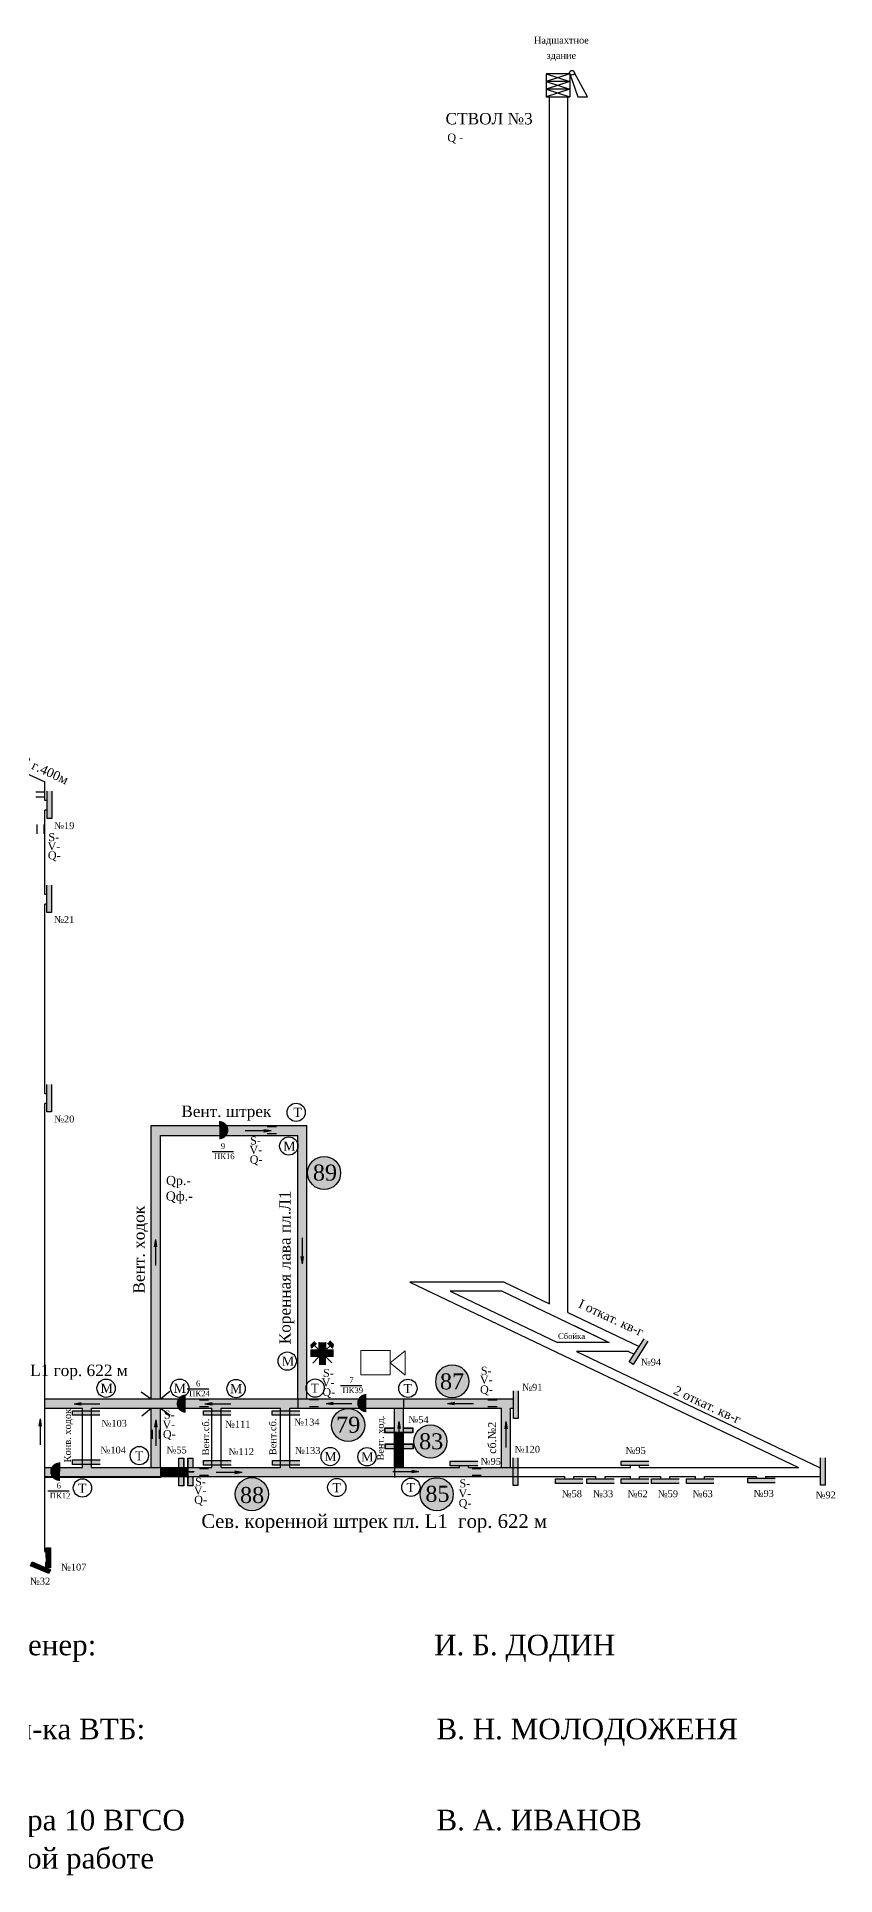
# Model space of a CAD drawing. Header units: millimetres. Extents: x -1382 to 289, y -482 to 459.
# Drawn here: x -60 to 289, y -482 to 322 of the extents above; entities that cross this region are included whole.
import ezdxf

# ---------------------------------------------------------------- set-up
doc = ezdxf.new("R2010")
doc.units = ezdxf.units.MM
for name, color, linetype in [('Датчики метана', 7, 'Continuous'), ('Двери', 7, 'Continuous'), ('Замерные станции', 7, 'Continuous'), ('Заслоны', 7, 'Continuous'), ('Номера перемычек', 7, 'Continuous'), ('Перемычки', 7, 'Continuous'), ('Пожарные арки', 7, 'Continuous'), ('Позиции', 7, 'Continuous'), ('Пункты ВГК', 7, 'Continuous'), ('Струя', 7, 'Continuous'), ('Телефоны', 7, 'Continuous')]:
    doc.layers.add(name, color=color, linetype=linetype)
doc.styles.get("Standard").update_dxf_attribs({"font": 'TIMES.TTF', "height": 10})

msp = doc.modelspace()

# ---------------------------------------------------------------- hatches: boundary and pattern name
h = msp.add_hatch(color=256)
h.paths.add_polyline_path([(-62.35, -344.96), (-63.1, -346.68), (-55.14, -350.12), (-54.4, -348.4)])
h.paths.add_polyline_path([(-62.29, -345.12), (-62.93, -346.61), (-55.21, -349.96), (-54.56, -348.47)], flags=16)
h = msp.add_hatch(color=256)
h.paths.add_polyline_path([(-54.35, -338.85), (-56.22, -338.86), (-56.19, -347.52), (-54.32, -347.52)])
h.paths.add_polyline_path([(-54.47, -338.97), (-56.1, -338.98), (-56.07, -347.4), (-54.44, -347.39)], flags=16)
at = {"layer": 'Двери'}
h = msp.add_hatch(color=256, dxfattribs=at)
h.paths.add_polyline_path([(96.12, -286.35), (92.02, -286.35), (92.02, -288.55), (96.12, -288.55), (96.12, -288.45), (92.12, -288.45), (92.12, -286.45), (96.12, -286.45)])
h.paths.add_polyline_path([(100.12, -288.45), (96.12, -288.45), (96.12, -288.55), (100.12, -288.55)])
h.paths.add_polyline_path([(104.22, -286.35), (100.12, -286.35), (100.12, -286.45), (104.12, -286.45), (104.12, -288.45), (100.12, -288.45), (100.12, -288.55), (104.22, -288.55)])
h = msp.add_hatch(color=3, dxfattribs=at)
h.paths.add_polyline_path([(92.12, -286.45), (92.12, -288.45), (96.12, -288.45), (96.12, -286.45)])
h.paths.add_polyline_path([(104.12, -288.45), (104.12, -286.45), (100.12, -286.45), (100.12, -288.45)])
h = msp.add_hatch(color=256, dxfattribs=at)
h.paths.add_polyline_path([(96.21, -293.37), (92.11, -293.37), (92.11, -295.57), (96.21, -295.57), (96.21, -295.47), (92.21, -295.47), (92.21, -293.47), (96.21, -293.47)])
h.paths.add_polyline_path([(100.21, -295.47), (96.21, -295.47), (96.21, -295.57), (100.21, -295.57)])
h.paths.add_polyline_path([(104.31, -293.37), (100.21, -293.37), (100.21, -293.47), (104.21, -293.47), (104.21, -295.47), (100.21, -295.47), (100.21, -295.57), (104.31, -295.57)])
h = msp.add_hatch(color=3, dxfattribs=at)
h.paths.add_polyline_path([(92.21, -293.47), (92.21, -295.47), (96.21, -295.47), (96.21, -293.47)])
h.paths.add_polyline_path([(104.21, -295.47), (104.21, -293.47), (100.21, -293.47), (100.21, -295.47)])
h = msp.add_hatch(color=256, dxfattribs=at)
h.paths.add_polyline_path([(3.95, -303.67), (3.95, -299.57), (1.75, -299.57), (1.75, -303.67), (1.85, -303.67), (1.85, -299.67), (3.85, -299.67), (3.85, -303.67)])
h.paths.add_polyline_path([(1.85, -307.67), (1.85, -303.67), (1.75, -303.67), (1.75, -307.67)])
h.paths.add_polyline_path([(3.95, -311.77), (3.95, -307.67), (3.85, -307.67), (3.85, -311.67), (1.85, -311.67), (1.85, -307.67), (1.75, -307.67), (1.75, -311.77)])
h = msp.add_hatch(color=3, dxfattribs=at)
h.paths.add_polyline_path([(3.85, -299.67), (1.85, -299.67), (1.85, -303.67), (3.85, -303.67)])
h.paths.add_polyline_path([(1.85, -311.67), (3.85, -311.67), (3.85, -307.67), (1.85, -307.67)])
h = msp.add_hatch(color=256, dxfattribs=at)
h.paths.add_polyline_path([(7.95, -303.67), (7.95, -299.57), (5.75, -299.57), (5.75, -303.67), (5.85, -303.67), (5.85, -299.67), (7.85, -299.67), (7.85, -303.67)])
h.paths.add_polyline_path([(5.85, -307.67), (5.85, -303.67), (5.75, -303.67), (5.75, -307.67)])
h.paths.add_polyline_path([(7.95, -311.77), (7.95, -307.67), (7.85, -307.67), (7.85, -311.67), (5.85, -311.67), (5.85, -307.67), (5.75, -307.67), (5.75, -311.77)])
h = msp.add_hatch(color=3, dxfattribs=at)
h.paths.add_polyline_path([(7.85, -299.67), (5.85, -299.67), (5.85, -303.67), (7.85, -303.67)])
h.paths.add_polyline_path([(5.85, -311.67), (7.85, -311.67), (7.85, -307.67), (5.85, -307.67)])
at = {"layer": 'Заслоны'}
h = msp.add_hatch(color=7, dxfattribs=at)
h.paths.add_polyline_path([(19.57, -160.14, 0.267949), (22.99, -158.06), (19.53, -158.14)])
h.paths.add_polyline_path([(19.53, -158.14), (22.99, -158.06, 0.267949), (22.9, -154.06), (19.43, -154.14)])
h.paths.add_polyline_path([(19.43, -154.14), (22.9, -154.06, 0.267949), (19.39, -152.14)])
h = msp.add_hatch(color=7, dxfattribs=at)
h.paths.add_polyline_path([(4.83, -271.75, 0.267949), (1.36, -273.74), (4.82, -273.75)])
h.paths.add_polyline_path([(4.82, -273.75), (1.36, -273.74, 0.267949), (1.34, -277.74), (4.81, -277.75)])
h.paths.add_polyline_path([(4.81, -277.75), (1.34, -277.74, 0.267949), (4.8, -279.75)])
h = msp.add_hatch(color=7, dxfattribs=at)
h.paths.add_polyline_path([(83.85, -271.52, 0.267949), (80.38, -273.51), (83.84, -273.52)])
h.paths.add_polyline_path([(83.84, -273.52), (80.38, -273.51, 0.267949), (80.37, -277.51), (83.83, -277.52)])
h.paths.add_polyline_path([(83.83, -277.52), (80.37, -277.51, 0.267949), (83.82, -279.52)])
h = msp.add_hatch(color=7, dxfattribs=at)
h.paths.add_polyline_path([(-50.51, -301.51, 0.267949), (-53.97, -303.5), (-50.51, -303.51)])
h.paths.add_polyline_path([(-50.51, -303.51), (-53.97, -303.5, 0.267949), (-53.99, -307.5), (-50.52, -307.51)])
h.paths.add_polyline_path([(-50.52, -307.51), (-53.99, -307.5, 0.267949), (-50.53, -309.51)])
at = {"layer": 'Перемычки'}
h = msp.add_hatch(color=256, dxfattribs=at)
h.paths.add_polyline_path([(-53.76, -19.98), (-53.76, -15.88), (-53.86, -15.88), (-53.86, -19.88), (-55.86, -19.88), (-55.86, -15.88), (-55.96, -15.88), (-55.96, -19.98)])
h.paths.add_polyline_path([(-53.86, -15.88), (-53.76, -15.88), (-53.76, -7.78), (-55.96, -7.78), (-55.96, -15.88), (-55.86, -15.88), (-55.86, -7.88), (-53.86, -7.88)])
h = msp.add_hatch(color=3, dxfattribs=at)
h.paths.add_polyline_path([(-55.86, -19.88), (-53.86, -19.88), (-53.86, -15.88), (-55.86, -15.88)])
h.paths.add_polyline_path([(-53.86, -11.88), (-55.86, -11.88), (-55.86, -15.88), (-53.86, -15.88)])
h.paths.add_polyline_path([(-53.86, -11.88), (-53.86, -7.88), (-55.86, -7.88), (-55.86, -11.88)])
h = msp.add_hatch(color=256, dxfattribs=at)
h.paths.add_polyline_path([(-53.85, -61.06), (-53.85, -56.96), (-53.95, -56.96), (-53.95, -60.96), (-55.95, -60.96), (-55.95, -56.96), (-56.05, -56.96), (-56.05, -61.06)])
h.paths.add_polyline_path([(-53.95, -56.96), (-53.85, -56.96), (-53.85, -48.86), (-56.05, -48.86), (-56.05, -56.96), (-55.95, -56.96), (-55.95, -48.96), (-53.95, -48.96)])
h = msp.add_hatch(color=3, dxfattribs=at)
h.paths.add_polyline_path([(-55.95, -60.96), (-53.95, -60.96), (-53.95, -56.96), (-55.95, -56.96)])
h.paths.add_polyline_path([(-53.95, -52.96), (-55.95, -52.96), (-55.95, -56.96), (-53.95, -56.96)])
h.paths.add_polyline_path([(-53.95, -52.96), (-53.95, -48.96), (-55.95, -48.96), (-55.95, -52.96)])
h = msp.add_hatch(color=256, dxfattribs=at)
h.paths.add_polyline_path([(-53.85, -148.28), (-53.85, -144.18), (-53.95, -144.18), (-53.95, -148.18), (-55.95, -148.18), (-55.95, -144.18), (-56.05, -144.18), (-56.05, -148.28)])
h.paths.add_polyline_path([(-53.95, -144.18), (-53.85, -144.18), (-53.85, -136.08), (-56.05, -136.08), (-56.05, -144.18), (-55.95, -144.18), (-55.95, -136.18), (-53.95, -136.18)])
h = msp.add_hatch(color=3, dxfattribs=at)
h.paths.add_polyline_path([(-55.95, -148.18), (-53.95, -148.18), (-53.95, -144.18), (-55.95, -144.18)])
h.paths.add_polyline_path([(-53.95, -140.18), (-55.95, -140.18), (-55.95, -144.18), (-53.95, -144.18)])
h.paths.add_polyline_path([(-53.95, -140.18), (-53.95, -136.18), (-55.95, -136.18), (-55.95, -140.18)])
h = msp.add_hatch(color=256, dxfattribs=at)
h.paths.add_polyline_path([(200.67, -258.74), (202.88, -255.29), (202.79, -255.23), (200.64, -258.6), (198.95, -257.52), (201.11, -254.15), (201.03, -254.1), (198.81, -257.55)])
h.paths.add_polyline_path([(202.79, -255.23), (202.88, -255.29), (207.25, -248.47), (205.39, -247.28), (201.03, -254.1), (201.11, -254.15), (205.42, -247.42), (207.11, -248.5)])
h = msp.add_hatch(color=3, dxfattribs=at)
h.paths.add_polyline_path([(198.95, -257.52), (200.64, -258.6), (202.79, -255.23), (201.11, -254.15)])
h.paths.add_polyline_path([(204.95, -251.86), (203.27, -250.79), (201.11, -254.15), (202.79, -255.23)])
h.paths.add_polyline_path([(204.95, -251.86), (207.11, -248.5), (205.42, -247.42), (203.27, -250.79)])
h = msp.add_hatch(color=256, dxfattribs=at)
h.paths.add_polyline_path([(150.4, -282.32), (150.4, -278.22), (150.3, -278.22), (150.3, -282.22), (148.3, -282.22), (148.3, -278.22), (148.2, -278.22), (148.2, -282.32)])
h.paths.add_polyline_path([(150.3, -278.22), (150.4, -278.22), (150.4, -270.12), (148.2, -270.12), (148.2, -278.22), (148.3, -278.22), (148.3, -270.22), (150.3, -270.22)])
h = msp.add_hatch(color=3, dxfattribs=at)
h.paths.add_polyline_path([(148.3, -282.22), (150.3, -282.22), (150.3, -278.22), (148.3, -278.22)])
h.paths.add_polyline_path([(150.3, -274.22), (148.3, -274.22), (148.3, -278.22), (150.3, -278.22)])
h.paths.add_polyline_path([(150.3, -274.22), (150.3, -270.22), (148.3, -270.22), (148.3, -274.22)])
h = msp.add_hatch(color=256, dxfattribs=at)
h.paths.add_polyline_path([(-44.84, -280.94), (-40.74, -280.94), (-40.74, -280.84), (-44.74, -280.84), (-44.74, -278.84), (-40.74, -278.84), (-40.74, -278.74), (-44.84, -278.74)])
h.paths.add_polyline_path([(-40.74, -280.84), (-40.74, -280.94), (-32.64, -280.94), (-32.64, -278.74), (-40.74, -278.74), (-40.74, -278.84), (-32.74, -278.84), (-32.74, -280.84)])
h = msp.add_hatch(color=3, dxfattribs=at)
h.paths.add_polyline_path([(-44.74, -278.84), (-44.74, -280.84), (-40.74, -280.84), (-40.74, -278.84)])
h.paths.add_polyline_path([(-36.74, -280.84), (-36.74, -278.84), (-40.74, -278.84), (-40.74, -280.84)])
h.paths.add_polyline_path([(-36.74, -280.84), (-32.74, -280.84), (-32.74, -278.84), (-36.74, -278.84)])
h = msp.add_hatch(color=256, dxfattribs=at)
h.paths.add_polyline_path([(12.5, -280.94), (16.6, -280.94), (16.6, -280.84), (12.6, -280.84), (12.6, -278.84), (16.6, -278.84), (16.6, -278.74), (12.5, -278.74)])
h.paths.add_polyline_path([(16.6, -280.84), (16.6, -280.94), (24.7, -280.94), (24.7, -278.74), (16.6, -278.74), (16.6, -278.84), (24.6, -278.84), (24.6, -280.84)])
h = msp.add_hatch(color=3, dxfattribs=at)
h.paths.add_polyline_path([(12.6, -278.84), (12.6, -280.84), (16.6, -280.84), (16.6, -278.84)])
h.paths.add_polyline_path([(20.6, -280.84), (20.6, -278.84), (16.6, -278.84), (16.6, -280.84)])
h.paths.add_polyline_path([(20.6, -280.84), (24.6, -280.84), (24.6, -278.84), (20.6, -278.84)])
h = msp.add_hatch(color=256, dxfattribs=at)
h.paths.add_polyline_path([(42.6, -280.94), (46.7, -280.94), (46.7, -280.84), (42.7, -280.84), (42.7, -278.84), (46.7, -278.84), (46.7, -278.74), (42.6, -278.74)])
h.paths.add_polyline_path([(46.7, -280.84), (46.7, -280.94), (54.8, -280.94), (54.8, -278.74), (46.7, -278.74), (46.7, -278.84), (54.7, -278.84), (54.7, -280.84)])
h = msp.add_hatch(color=3, dxfattribs=at)
h.paths.add_polyline_path([(42.7, -278.84), (42.7, -280.84), (46.7, -280.84), (46.7, -278.84)])
h.paths.add_polyline_path([(50.7, -280.84), (50.7, -278.84), (46.7, -278.84), (46.7, -280.84)])
h.paths.add_polyline_path([(50.7, -280.84), (54.7, -280.84), (54.7, -278.84), (50.7, -278.84)])
h = msp.add_hatch(color=256, dxfattribs=at)
h.paths.add_polyline_path([(-44.81, -302.51), (-40.71, -302.51), (-40.71, -302.41), (-44.71, -302.41), (-44.71, -300.41), (-40.71, -300.41), (-40.71, -300.31), (-44.81, -300.31)])
h.paths.add_polyline_path([(-40.71, -302.41), (-40.71, -302.51), (-32.61, -302.51), (-32.61, -300.31), (-40.71, -300.31), (-40.71, -300.41), (-32.71, -300.41), (-32.71, -302.41)])
h = msp.add_hatch(color=3, dxfattribs=at)
h.paths.add_polyline_path([(-44.71, -300.41), (-44.71, -302.41), (-40.71, -302.41), (-40.71, -300.41)])
h.paths.add_polyline_path([(-36.71, -302.41), (-36.71, -300.41), (-40.71, -300.41), (-40.71, -302.41)])
h.paths.add_polyline_path([(-36.71, -302.41), (-32.71, -302.41), (-32.71, -300.41), (-36.71, -300.41)])
h = msp.add_hatch(color=256, dxfattribs=at)
h.paths.add_polyline_path([(12.53, -302.79), (16.63, -302.79), (16.63, -302.69), (12.63, -302.69), (12.63, -300.69), (16.63, -300.69), (16.63, -300.59), (12.53, -300.59)])
h.paths.add_polyline_path([(16.63, -302.69), (16.63, -302.79), (24.73, -302.79), (24.73, -300.59), (16.63, -300.59), (16.63, -300.69), (24.63, -300.69), (24.63, -302.69)])
h = msp.add_hatch(color=3, dxfattribs=at)
h.paths.add_polyline_path([(12.63, -300.69), (12.63, -302.69), (16.63, -302.69), (16.63, -300.69)])
h.paths.add_polyline_path([(20.63, -302.69), (20.63, -300.69), (16.63, -300.69), (16.63, -302.69)])
h.paths.add_polyline_path([(20.63, -302.69), (24.63, -302.69), (24.63, -300.69), (20.63, -300.69)])
h = msp.add_hatch(color=256, dxfattribs=at)
h.paths.add_polyline_path([(42.64, -302.79), (46.74, -302.79), (46.74, -302.69), (42.74, -302.69), (42.74, -300.69), (46.74, -300.69), (46.74, -300.59), (42.64, -300.59)])
h.paths.add_polyline_path([(46.74, -302.69), (46.74, -302.79), (54.84, -302.79), (54.84, -300.59), (46.74, -300.59), (46.74, -300.69), (54.74, -300.69), (54.74, -302.69)])
h = msp.add_hatch(color=3, dxfattribs=at)
h.paths.add_polyline_path([(42.74, -300.69), (42.74, -302.69), (46.74, -302.69), (46.74, -300.69)])
h.paths.add_polyline_path([(50.74, -302.69), (50.74, -300.69), (46.74, -300.69), (46.74, -302.69)])
h.paths.add_polyline_path([(50.74, -302.69), (54.74, -302.69), (54.74, -300.69), (50.74, -300.69)])
h = msp.add_hatch(color=256, dxfattribs=at)
h.paths.add_polyline_path([(120.5, -303.07), (124.6, -303.07), (124.6, -302.97), (120.6, -302.97), (120.6, -300.97), (124.6, -300.97), (124.6, -300.87), (120.5, -300.87)])
h.paths.add_polyline_path([(124.6, -302.97), (124.6, -303.07), (132.7, -303.07), (132.7, -300.87), (124.6, -300.87), (124.6, -300.97), (132.6, -300.97), (132.6, -302.97)])
h = msp.add_hatch(color=3, dxfattribs=at)
h.paths.add_polyline_path([(120.6, -300.97), (120.6, -302.97), (124.6, -302.97), (124.6, -300.97)])
h.paths.add_polyline_path([(128.6, -302.97), (128.6, -300.97), (124.6, -300.97), (124.6, -302.97)])
h.paths.add_polyline_path([(128.6, -302.97), (132.6, -302.97), (132.6, -300.97), (128.6, -300.97)])
h = msp.add_hatch(color=256, dxfattribs=at)
h.paths.add_polyline_path([(150.22, -311.62), (150.22, -307.52), (150.12, -307.52), (150.12, -311.52), (148.12, -311.52), (148.12, -307.52), (148.02, -307.52), (148.02, -311.62)])
h.paths.add_polyline_path([(150.12, -307.52), (150.22, -307.52), (150.22, -299.42), (148.02, -299.42), (148.02, -307.52), (148.12, -307.52), (148.12, -299.52), (150.12, -299.52)])
h = msp.add_hatch(color=3, dxfattribs=at)
h.paths.add_polyline_path([(148.12, -311.52), (150.12, -311.52), (150.12, -307.52), (148.12, -307.52)])
h.paths.add_polyline_path([(150.12, -303.52), (148.12, -303.52), (148.12, -307.52), (150.12, -307.52)])
h.paths.add_polyline_path([(150.12, -303.52), (150.12, -299.52), (148.12, -299.52), (148.12, -303.52)])
h = msp.add_hatch(color=256, dxfattribs=at)
h.paths.add_polyline_path([(195.36, -302.98), (199.46, -302.98), (199.46, -302.88), (195.46, -302.88), (195.46, -300.88), (199.46, -300.88), (199.46, -300.78), (195.36, -300.78)])
h.paths.add_polyline_path([(199.46, -302.88), (199.46, -302.98), (207.56, -302.98), (207.56, -300.78), (199.46, -300.78), (199.46, -300.88), (207.46, -300.88), (207.46, -302.88)])
h = msp.add_hatch(color=3, dxfattribs=at)
h.paths.add_polyline_path([(195.46, -300.88), (195.46, -302.88), (199.46, -302.88), (199.46, -300.88)])
h.paths.add_polyline_path([(203.46, -302.88), (203.46, -300.88), (199.46, -300.88), (199.46, -302.88)])
h.paths.add_polyline_path([(203.46, -302.88), (207.46, -302.88), (207.46, -300.88), (203.46, -300.88)])
h = msp.add_hatch(color=256, dxfattribs=at)
h.paths.add_polyline_path([(284.74, -311.56), (284.74, -307.46), (284.64, -307.46), (284.64, -311.46), (282.64, -311.46), (282.64, -307.46), (282.54, -307.46), (282.54, -311.56)])
h.paths.add_polyline_path([(284.64, -307.46), (284.74, -307.46), (284.74, -299.36), (282.54, -299.36), (282.54, -307.46), (282.64, -307.46), (282.64, -299.46), (284.64, -299.46)])
h = msp.add_hatch(color=3, dxfattribs=at)
h.paths.add_polyline_path([(282.64, -311.46), (284.64, -311.46), (284.64, -307.46), (282.64, -307.46)])
h.paths.add_polyline_path([(284.64, -303.46), (282.64, -303.46), (282.64, -307.46), (284.64, -307.46)])
h.paths.add_polyline_path([(284.64, -303.46), (284.64, -299.46), (282.64, -299.46), (282.64, -303.46)])
h = msp.add_hatch(color=256, dxfattribs=at)
h.paths.add_polyline_path([(166.57, -310.78), (170.67, -310.78), (170.67, -310.68), (166.67, -310.68), (166.67, -308.68), (170.67, -308.68), (170.67, -308.58), (166.57, -308.58)])
h.paths.add_polyline_path([(170.67, -310.68), (170.67, -310.78), (178.77, -310.78), (178.77, -308.58), (170.67, -308.58), (170.67, -308.68), (178.67, -308.68), (178.67, -310.68)])
h = msp.add_hatch(color=3, dxfattribs=at)
h.paths.add_polyline_path([(166.67, -308.68), (166.67, -310.68), (170.67, -310.68), (170.67, -308.68)])
h.paths.add_polyline_path([(174.67, -310.68), (174.67, -308.68), (170.67, -308.68), (170.67, -310.68)])
h.paths.add_polyline_path([(174.67, -310.68), (178.67, -310.68), (178.67, -308.68), (174.67, -308.68)])
h = msp.add_hatch(color=256, dxfattribs=at)
h.paths.add_polyline_path([(180.26, -310.78), (184.36, -310.78), (184.36, -310.68), (180.36, -310.68), (180.36, -308.68), (184.36, -308.68), (184.36, -308.58), (180.26, -308.58)])
h.paths.add_polyline_path([(184.36, -310.68), (184.36, -310.78), (192.46, -310.78), (192.46, -308.58), (184.36, -308.58), (184.36, -308.68), (192.36, -308.68), (192.36, -310.68)])
h = msp.add_hatch(color=3, dxfattribs=at)
h.paths.add_polyline_path([(180.36, -308.68), (180.36, -310.68), (184.36, -310.68), (184.36, -308.68)])
h.paths.add_polyline_path([(188.36, -310.68), (188.36, -308.68), (184.36, -308.68), (184.36, -310.68)])
h.paths.add_polyline_path([(188.36, -310.68), (192.36, -310.68), (192.36, -308.68), (188.36, -308.68)])
h = msp.add_hatch(color=256, dxfattribs=at)
h.paths.add_polyline_path([(195.36, -310.78), (199.46, -310.78), (199.46, -310.68), (195.46, -310.68), (195.46, -308.68), (199.46, -308.68), (199.46, -308.58), (195.36, -308.58)])
h.paths.add_polyline_path([(199.46, -310.68), (199.46, -310.78), (207.56, -310.78), (207.56, -308.58), (199.46, -308.58), (199.46, -308.68), (207.46, -308.68), (207.46, -310.68)])
h = msp.add_hatch(color=3, dxfattribs=at)
h.paths.add_polyline_path([(195.46, -308.68), (195.46, -310.68), (199.46, -310.68), (199.46, -308.68)])
h.paths.add_polyline_path([(203.46, -310.68), (203.46, -308.68), (199.46, -308.68), (199.46, -310.68)])
h.paths.add_polyline_path([(203.46, -310.68), (207.46, -310.68), (207.46, -308.68), (203.46, -308.68)])
h = msp.add_hatch(color=256, dxfattribs=at)
h.paths.add_polyline_path([(208.63, -310.78), (212.73, -310.78), (212.73, -310.68), (208.73, -310.68), (208.73, -308.68), (212.73, -308.68), (212.73, -308.58), (208.63, -308.58)])
h.paths.add_polyline_path([(212.73, -310.68), (212.73, -310.78), (220.83, -310.78), (220.83, -308.58), (212.73, -308.58), (212.73, -308.68), (220.73, -308.68), (220.73, -310.68)])
h = msp.add_hatch(color=3, dxfattribs=at)
h.paths.add_polyline_path([(208.73, -308.68), (208.73, -310.68), (212.73, -310.68), (212.73, -308.68)])
h.paths.add_polyline_path([(216.73, -310.68), (216.73, -308.68), (212.73, -308.68), (212.73, -310.68)])
h.paths.add_polyline_path([(216.73, -310.68), (220.73, -310.68), (220.73, -308.68), (216.73, -308.68)])
h = msp.add_hatch(color=256, dxfattribs=at)
h.paths.add_polyline_path([(223.85, -310.78), (227.95, -310.78), (227.95, -310.68), (223.95, -310.68), (223.95, -308.68), (227.95, -308.68), (227.95, -308.58), (223.85, -308.58)])
h.paths.add_polyline_path([(227.95, -310.68), (227.95, -310.78), (236.05, -310.78), (236.05, -308.58), (227.95, -308.58), (227.95, -308.68), (235.95, -308.68), (235.95, -310.68)])
h = msp.add_hatch(color=3, dxfattribs=at)
h.paths.add_polyline_path([(223.95, -308.68), (223.95, -310.68), (227.95, -310.68), (227.95, -308.68)])
h.paths.add_polyline_path([(231.95, -310.68), (231.95, -308.68), (227.95, -308.68), (227.95, -310.68)])
h.paths.add_polyline_path([(231.95, -310.68), (235.95, -310.68), (235.95, -308.68), (231.95, -308.68)])
h = msp.add_hatch(color=256, dxfattribs=at)
h.paths.add_polyline_path([(250.67, -310.51), (254.77, -310.51), (254.77, -310.41), (250.77, -310.41), (250.77, -308.41), (254.77, -308.41), (254.77, -308.31), (250.67, -308.31)])
h.paths.add_polyline_path([(254.77, -310.41), (254.77, -310.51), (262.87, -310.51), (262.87, -308.31), (254.77, -308.31), (254.77, -308.41), (262.77, -308.41), (262.77, -310.41)])
h = msp.add_hatch(color=3, dxfattribs=at)
h.paths.add_polyline_path([(250.77, -308.41), (250.77, -310.41), (254.77, -310.41), (254.77, -308.41)])
h.paths.add_polyline_path([(258.77, -310.41), (258.77, -308.41), (254.77, -308.41), (254.77, -310.41)])
h.paths.add_polyline_path([(258.77, -310.41), (262.77, -310.41), (262.77, -308.41), (258.77, -308.41)])
for points in [[(-55.21, -349.96), (-54.56, -348.47), (-62.29, -345.12), (-62.93, -346.61)], [(-56.07, -347.4), (-54.44, -347.39), (-54.47, -338.97), (-56.1, -338.98)]]:
    msp.add_hatch(color=3, dxfattribs=at).paths.add_polyline_path(points)
at = {"layer": 'Позиции'}
for color, points in [(2, [(-6.26, -158.42), (53.82, -158.42), (53.82, -273.69), (57.82, -273.69), (57.82, -154.11), (-10.26, -154.11), (-10.26, -273.69), (-6.26, -273.69)]), (2, [(72.62, -174.86, 1), (58.14, -174.86, 1)]), (2, [(-6.26, -277.69), (-10.26, -277.69), (-10.26, -303.69), (-6.26, -303.69)]), (132, [(100.13, -277.69), (96.13, -277.69), (96.13, -288.45), (100.13, -288.45)]), (132, [(100.13, -288.55), (96.13, -288.55), (96.13, -295.47), (100.13, -295.47)]), (133, [(104.67, -292.3, 1), (119.16, -292.3, 1)]), (132, [(100.13, -295.57), (96.13, -295.57), (96.13, -303.69), (100.13, -303.69)]), (131, [(100.13, -303.69), (96.13, -303.69), (96.13, -307.69), (148.12, -307.69), (148.12, -303.69), (146.96, -303.69), (142.96, -303.69), (128.6, -303.69), (128.6, -302.97), (124.6, -302.97), (124.6, -303.69)]), (131, [(121.92, -315.38, 1), (107.44, -315.38, 1)])]:
    msp.add_hatch(color=color, dxfattribs=at).paths.add_polyline_path(points)
at = {"layer": 'Позиции', "true_color": 0xbfffbb}
for points in [[(128.69, -266.02, 1), (114.21, -266.02, 1)], [(148.3, -273.69), (100.16, -273.69), (100.16, -277.69), (142.96, -277.69), (142.96, -303.69), (146.96, -303.69), (146.96, -277.68), (148.3, -277.68)]]:
    msp.add_hatch(color=254, dxfattribs=at).paths.add_polyline_path(points)
at = {"layer": 'Позиции', "true_color": 0x00bdff}
msp.add_hatch(color=140, dxfattribs=at).paths.add_polyline_path([(53.82, -273.69), (36.93, -273.69), (-6.26, -273.69), (-56.81, -273.69), (-56.81, -277.69), (-40.41, -277.69), (-40.41, -278.84), (-36.41, -278.84), (-36.41, -277.69), (-6.26, -277.69), (14.58, -277.69), (16.27, -277.69), (16.27, -278.84), (20.27, -278.84), (20.27, -277.69), (41.15, -277.69), (46.35, -277.69), (46.35, -278.84), (50.35, -278.84), (50.35, -277.69), (52.01, -277.69), (53.82, -277.69)])
at = {"layer": 'Позиции', "true_color": 0xffc27f}
for points in [[(100.16, -273.69), (57.82, -273.69), (53.82, -273.69), (53.82, -277.69), (96.13, -277.69), (100.16, -277.69)], [(68.66, -285.11, 1), (83.14, -285.11, 1)]]:
    msp.add_hatch(color=31, dxfattribs=at).paths.add_polyline_path(points)
at = {"layer": 'Позиции', "true_color": 0xff7ffe}
msp.add_hatch(color=211, dxfattribs=at).paths.add_polyline_path([(-6.26, -303.69), (-10.26, -303.69), (-21.26, -303.69), (-36.42, -303.69), (-36.42, -302.41), (-40.42, -302.41), (-40.42, -303.69), (-56.81, -303.69), (-56.81, -307.69), (-6.26, -307.69)])
at = {"layer": 'Позиции', "true_color": 0xa5d152}
for points in [[(1.75, -303.69), (-6.26, -303.69), (-6.26, -307.69), (1.75, -307.69), (1.75, -305.6), (0.42, -305.6), (0.42, -305.46), (1.75, -305.46)], [(5.75, -305.6), (4.69, -305.6), (4.69, -305.46), (5.75, -305.46), (5.75, -303.69), (1.85, -303.69), (1.85, -305.46), (4.08, -305.46), (4.08, -305.6), (1.85, -305.6), (1.85, -307.69), (5.75, -307.69)], [(96.13, -303.69), (93.45, -303.69), (83.67, -303.69), (51.37, -303.69), (50.35, -303.69), (50.35, -302.69), (46.35, -302.69), (46.35, -303.69), (20.27, -303.69), (20.27, -302.69), (16.27, -302.69), (16.27, -303.69), (14.58, -303.69), (5.85, -303.69), (5.85, -305.46), (8.35, -305.46), (8.35, -305.6), (5.85, -305.6), (5.85, -307.69), (14.58, -307.69), (41.15, -307.69), (96.13, -307.69)], [(26.51, -315.36, 1), (41, -315.36, 1)]]:
    msp.add_hatch(color=73, dxfattribs=at).paths.add_polyline_path(points)
at = {"layer": 'Пункты ВГК'}
msp.add_hatch(color=1, dxfattribs=at).paths.add_polyline_path([(66.15, -252.28), (66.15, -248.89), (63.09, -248.89), (63.09, -252.28), (59.5, -252.28), (59.5, -255.34), (63.09, -255.34), (63.09, -258.89), (66.15, -258.89), (66.15, -255.34), (69.5, -255.34), (69.5, -252.28)])
h = msp.add_hatch(color=256, dxfattribs=at)
h.paths.add_polyline_path([(67.9, -248.34), (66.92, -249.32), (69.08, -251.49), (69.45, -249.88)])
h.paths.add_polyline_path([(62.01, -249.39), (61.16, -248.53), (59.64, -249.99), (59.92, -251.49)])

# ---------------------------------------------------------------- linework, layer by layer
for p, q in [((172.87, 305.82), (162.61, 302.49)), ((162.61, 305.82), (172.87, 302.49)), ((172.87, 305.82), (162.61, 305.82)), ((162.61, 305.82), (162.61, 295.82)), ((172.87, 305.82), (176.42, 295.81)), ((172.87, 305.82), (172.87, 295.82)), ((180.6, 295.81), (174.91, 306.31)), ((162.61, 302.49), (172.87, 299.15)), ((172.87, 302.49), (162.61, 299.15)), ((172.87, 302.49), (162.61, 302.49)), ((172.87, 299.15), (162.61, 295.82)), ((162.61, 299.15), (172.87, 295.82)), ((172.87, 299.15), (162.61, 299.15)), ((162.61, 295.82), (172.87, 295.82)), ((162.61, 295.82), (162.61, 295.82)), ((164.04, -89.11), (164.04, 295.82)), ((172.04, -89.11), (172.04, 295.82)), ((176.42, 295.81), (180.6, 295.81)), ((-102.13, 16.89), (-56.81, -3.79)), ((-56.81, -11.94), (-56.81, -3.79)), ((-55.86, -11.94), (-56.81, -11.94)), ((-55.86, -16.21), (-56.81, -16.21)), ((-56.81, -53.02), (-56.81, -16.21)), ((-55.95, -53.02), (-56.81, -53.02)), ((-56.81, -71.98), (-56.81, -57.29)), ((-55.95, -57.29), (-56.81, -57.29)), ((-56.81, -140.24), (-56.81, -71.98)), ((164.04, -232.06), (164.04, -89.11)), ((172.04, -235.88), (172.04, -89.11)), ((-55.95, -140.24), (-56.81, -140.24)), ((-56.81, -340.5), (-56.81, -144.51)), ((-55.95, -144.51), (-56.81, -144.51)), ((-10.26, -273.69), (-10.26, -154.11)), ((-10.26, -154.11), (57.82, -154.11)), ((-6.26, -273.69), (-6.26, -158.42)), ((-6.26, -158.42), (53.82, -158.42)), ((53.82, -273.69), (53.82, -158.42)), ((57.82, -273.69), (57.82, -154.11)), ((102.91, -222.59), (218.42, -277.69)), ((144.19, -222.59), (102.91, -222.59)), ((144.19, -222.59), (164.04, -232.06)), ((120.58, -226.59), (167.47, -248.96)), ((143.29, -226.59), (120.58, -226.59)), ((143.29, -226.59), (190.18, -248.96)), ((172.04, -235.88), (203.27, -250.77)), ((190.18, -248.96), (167.47, -248.96)), ((175.08, -241.76), (190.18, -248.96)), ((198.56, -252.96), (175.86, -252.96)), ((175.86, -252.96), (227.72, -277.69)), ((198.56, -252.96), (201.1, -254.17)), ((-14.64, -270.58), (-10.31, -273.66)), ((-6.26, -273.69), (-2.19, -270.28)), ((-56.81, -273.69), (-6.26, -273.69)), ((-56.81, -277.69), (-40.41, -277.69)), ((-40.42, -303.69), (-40.41, -277.69)), ((-36.42, -303.69), (-36.41, -277.69)), ((-36.41, -277.69), (-6.26, -277.69)), ((-14.38, -281.14), (-10.31, -277.72)), ((-10.26, -303.69), (-10.26, -277.69)), ((-6.28, -277.67), (-1.95, -280.75)), ((-6.26, -273.69), (37.15, -273.69)), ((-6.26, -273.69), (-6.13, -273.69)), ((-6.26, -277.69), (-1.18, -277.69)), ((-6.26, -277.69), (14.58, -277.69)), ((-6.26, -303.69), (-6.26, -277.69)), ((-1.18, -277.69), (10.58, -277.69)), ((14.58, -277.69), (16.27, -277.69)), ((16.27, -303.69), (16.27, -277.69)), ((20.27, -303.69), (20.27, -277.69)), ((20.27, -277.69), (41.15, -277.69)), ((36.93, -273.69), (53.82, -273.69)), ((41.15, -277.69), (46.35, -277.69)), ((46.35, -303.69), (46.35, -277.69)), ((50.35, -303.69), (50.35, -277.69)), ((50.35, -277.69), (52.01, -277.69)), ((51.73, -277.69), (96.13, -277.69)), ((57.82, -273.69), (148.3, -273.69)), ((96.13, -303.69), (96.13, -277.69)), ((100.13, -303.69), (100.13, -277.69)), ((100.13, -277.69), (142.96, -277.69)), ((142.96, -303.69), (142.96, -277.69)), ((146.96, -303.69), (146.96, -277.68)), ((146.96, -277.68), (148.27, -277.68)), ((218.42, -277.69), (250.61, -293.04)), ((227.72, -277.69), (250.61, -288.61)), ((250.61, -288.61), (282.23, -303.69)), ((250.61, -293.04), (272.94, -303.69)), ((-56.81, -303.69), (-40.42, -303.69)), ((-36.42, -303.69), (-19.73, -303.69)), ((-21.26, -303.69), (-10.26, -303.69)), ((-6.26, -303.69), (10.58, -303.69)), ((-6.26, -303.69), (14.58, -303.69)), ((14.58, -303.69), (16.27, -303.69)), ((20.27, -303.69), (46.35, -303.69)), ((50.35, -303.69), (52.01, -303.69)), ((51.37, -303.69), (84.03, -303.69)), ((83.67, -303.69), (94.27, -303.69)), ((93.41, -303.69), (93.45, -303.69)), ((93.45, -303.69), (96.13, -303.69)), ((100.13, -303.69), (124.6, -303.69)), ((124.6, -303.69), (124.6, -302.97)), ((128.6, -303.69), (128.6, -302.97)), ((128.6, -303.69), (142.96, -303.69)), ((146.96, -303.69), (199.46, -303.69)), ((199.46, -303.69), (199.46, -302.88)), ((203.46, -303.69), (203.46, -302.88)), ((203.46, -303.69), (239.03, -303.69)), ((239.03, -303.69), (250.61, -303.69)), ((250.61, -303.69), (272.94, -303.69)), ((271.88, -303.69), (272.94, -303.69)), ((282.23, -303.69), (282.64, -303.69)), ((-56.81, -307.69), (14.58, -307.69)), ((14.58, -307.69), (41.15, -307.69)), ((41.15, -307.69), (163.04, -307.69)), ((163.04, -307.69), (170.67, -307.69)), ((170.67, -308.68), (170.67, -307.69)), ((174.67, -308.68), (174.67, -307.69)), ((174.67, -307.69), (184.36, -307.69)), ((184.36, -308.68), (184.36, -307.69)), ((188.36, -308.68), (188.36, -307.69)), ((188.36, -307.69), (199.46, -307.69)), ((199.46, -308.68), (199.46, -307.69)), ((203.46, -308.68), (203.46, -307.69)), ((203.46, -307.69), (212.73, -307.69)), ((212.73, -308.68), (212.73, -307.69)), ((216.73, -308.68), (216.73, -307.69)), ((216.73, -307.69), (227.93, -307.69)), ((227.93, -308.68), (227.93, -307.69)), ((231.93, -308.68), (231.93, -307.69)), ((231.93, -307.69), (238.64, -307.69)), ((235.75, -307.69), (250.61, -307.69)), ((250.61, -307.69), (252.61, -307.69)), ((252.61, -307.69), (254.42, -307.69)), ((254.42, -307.69), (254.56, -308.41)), ((258.5, -307.69), (258.64, -308.41)), ((258.5, -307.69), (266.49, -307.69)), ((266.49, -307.69), (282.64, -307.69)), ((-56.81, -340.5), (-56.09, -340.84)), ((-56.49, -347.63), (-56.49, -345.08)), ((-56.49, -345.08), (-56.2, -345.22))]:
    msp.add_line(p, q)
for points in [[(-62.35, -344.96), (-54.4, -348.4), (-55.14, -350.12), (-63.1, -346.68)], [(-62.29, -345.12), (-54.56, -348.47), (-55.21, -349.96), (-62.93, -346.61)], [(-54.35, -338.85), (-54.32, -347.52), (-56.19, -347.52), (-56.22, -338.86)], [(-54.47, -338.97), (-54.44, -347.39), (-56.07, -347.4), (-56.1, -338.98)]]:
    msp.add_lwpolyline(points, close=True)
msp.add_circle((173.87, 306.34), 1.04)
at = {"layer": 'Датчики метана', "color": 7}
for centre in [(53.14, -148.33), (49.92, -163.08), (49.23, -257.15), (-30.03, -269.02), (2.2, -269.02), (26.85, -269.17), (61.45, -268.96), (102.04, -269.07), (-15.48, -298.48), (68.04, -298.89), (84.13, -298.99), (-40.39, -312.63), (70.93, -312.43), (103.36, -312.34)]:
    msp.add_circle(centre, 4, dxfattribs=at)
at = {"layer": 'Двери'}
for p, q in [((0.42, -305.46), (4.08, -305.46)), ((0.42, -305.46), (4.08, -305.46)), ((0.42, -305.46), (4.08, -305.46)), ((0.42, -305.46), (4.08, -305.46)), ((0.42, -305.46), (0.42, -305.6)), ((0.42, -305.47), (4.08, -305.47)), ((0.42, -305.48), (4.08, -305.48)), ((0.42, -305.49), (4.08, -305.49)), ((0.42, -305.5), (4.08, -305.5)), ((0.42, -305.51), (4.08, -305.51)), ((0.42, -305.52), (4.08, -305.52)), ((0.42, -305.53), (4.08, -305.53)), ((0.42, -305.54), (4.08, -305.54)), ((0.42, -305.55), (4.08, -305.55)), ((0.42, -305.56), (4.08, -305.56)), ((4.08, -305.46), (4.08, -305.6)), ((4.69, -305.46), (8.35, -305.46)), ((4.69, -305.46), (4.69, -305.6)), ((4.69, -305.46), (8.35, -305.46)), ((4.69, -305.46), (8.35, -305.46)), ((4.69, -305.46), (8.35, -305.46)), ((4.69, -305.47), (8.35, -305.47)), ((4.69, -305.48), (8.35, -305.48)), ((4.69, -305.49), (8.35, -305.49)), ((4.69, -305.5), (8.35, -305.5)), ((4.69, -305.51), (8.35, -305.51)), ((4.69, -305.52), (8.35, -305.52)), ((4.69, -305.53), (8.35, -305.53)), ((4.69, -305.54), (8.35, -305.54)), ((4.69, -305.55), (8.35, -305.55)), ((4.69, -305.56), (8.35, -305.56)), ((8.35, -305.46), (8.35, -305.6)), ((0.42, -305.57), (4.08, -305.57)), ((0.42, -305.58), (4.08, -305.58)), ((0.42, -305.59), (4.08, -305.59)), ((0.42, -305.6), (4.08, -305.6)), ((4.69, -305.57), (8.35, -305.57)), ((4.69, -305.58), (8.35, -305.58)), ((4.69, -305.59), (8.35, -305.59)), ((4.69, -305.6), (8.35, -305.6))]:
    msp.add_line(p, q, dxfattribs=at)
for points in [[(100.12, -286.35), (104.22, -286.35), (104.22, -288.55), (92.02, -288.55), (92.02, -286.35), (96.12, -286.35)], [(100.12, -286.45), (104.12, -286.45), (104.12, -288.45), (92.12, -288.45), (92.12, -286.45), (96.12, -286.45)], [(100.21, -293.37), (104.31, -293.37), (104.31, -295.57), (92.11, -295.57), (92.11, -293.37), (96.21, -293.37)], [(100.21, -293.47), (104.21, -293.47), (104.21, -295.47), (92.21, -295.47), (92.21, -293.47), (96.21, -293.47)], [(3.95, -307.67), (3.95, -311.77), (1.75, -311.77), (1.75, -299.57), (3.95, -299.57), (3.95, -303.67)], [(3.85, -307.67), (3.85, -311.67), (1.85, -311.67), (1.85, -299.67), (3.85, -299.67), (3.85, -303.67)], [(7.95, -307.67), (7.95, -311.77), (5.75, -311.77), (5.75, -299.57), (7.95, -299.57), (7.95, -303.67)], [(7.85, -307.67), (7.85, -311.67), (5.85, -311.67), (5.85, -299.67), (7.85, -299.67), (7.85, -303.67)]]:
    msp.add_lwpolyline(points, dxfattribs=at)
at = {"layer": 'Замерные станции', "color": 1}
for p, q in [((-60.31, -22.52), (-60.31, -26.52)), ((-57.31, -22.52), (-57.31, -26.52)), ((44.47, -154.73), (40.47, -154.73)), ((44.47, -157.73), (40.47, -157.73)), ((14.8, -274.19), (10.8, -274.19)), ((14.8, -277.19), (10.8, -277.19)), ((62.98, -274.15), (58.98, -274.15)), ((62.98, -277.15), (58.98, -277.15)), ((141.1, -274.19), (137.1, -274.19)), ((141.1, -277.19), (137.1, -277.19)), ((-9.85, -287.15), (-9.85, -291.15)), ((-6.85, -287.15), (-6.85, -291.15)), ((14.8, -304.24), (10.8, -304.24)), ((134.14, -304.24), (130.14, -304.24)), ((14.8, -307.24), (10.8, -307.24)), ((134.14, -307.24), (130.14, -307.24))]:
    msp.add_line(p, q, dxfattribs=at)
at = {"layer": 'Заслоны', "color": 7}
for p, q in [((16.31, -165.43), (25.71, -165.43)), ((5.46, -269.22), (14.86, -269.22)), ((72.55, -267.77), (81.95, -267.77)), ((-50.51, -301.51), (-50.53, -309.51)), ((-55.54, -313.87), (-46.14, -313.87))]:
    msp.add_line(p, q, dxfattribs=at)
at = {"layer": 'Перемычки'}
for points in [[(-53.86, -7.88), (-53.86, -19.88), (-55.86, -19.88), (-55.86, -7.88)], [(-53.95, -48.96), (-53.95, -60.96), (-55.95, -60.96), (-55.95, -48.96)], [(-53.95, -136.18), (-53.95, -148.18), (-55.95, -148.18), (-55.95, -136.18)], [(207.11, -248.5), (200.64, -258.6), (198.95, -257.52), (205.42, -247.42)], [(150.3, -270.22), (150.3, -282.22), (148.3, -282.22), (148.3, -270.22)], [(-32.74, -280.84), (-44.74, -280.84), (-44.74, -278.84), (-32.74, -278.84)], [(24.6, -280.84), (12.6, -280.84), (12.6, -278.84), (24.6, -278.84)], [(54.7, -280.84), (42.7, -280.84), (42.7, -278.84), (54.7, -278.84)], [(-32.71, -302.41), (-44.71, -302.41), (-44.71, -300.41), (-32.71, -300.41)], [(24.63, -302.69), (12.63, -302.69), (12.63, -300.69), (24.63, -300.69)], [(54.74, -302.69), (42.74, -302.69), (42.74, -300.69), (54.74, -300.69)], [(132.6, -302.97), (120.6, -302.97), (120.6, -300.97), (132.6, -300.97)], [(150.12, -299.52), (150.12, -311.52), (148.12, -311.52), (148.12, -299.52)], [(207.46, -302.88), (195.46, -302.88), (195.46, -300.88), (207.46, -300.88)], [(284.64, -299.46), (284.64, -311.46), (282.64, -311.46), (282.64, -299.46)], [(178.67, -310.68), (166.67, -310.68), (166.67, -308.68), (178.67, -308.68)], [(192.36, -310.68), (180.36, -310.68), (180.36, -308.68), (192.36, -308.68)], [(207.46, -310.68), (195.46, -310.68), (195.46, -308.68), (207.46, -308.68)], [(220.73, -310.68), (208.73, -310.68), (208.73, -308.68), (220.73, -308.68)], [(235.95, -310.68), (223.95, -310.68), (223.95, -308.68), (235.95, -308.68)], [(262.77, -310.41), (250.77, -310.41), (250.77, -308.41), (262.77, -308.41)]]:
    msp.add_lwpolyline(points, dxfattribs=at)
at = {"layer": 'Пожарные арки', "color": 1}
for p, q in [((-60.81, -8.16), (-56.81, -8.16)), ((-60.81, -10.3), (-56.81, -10.3))]:
    msp.add_line(p, q, dxfattribs=at)
at = {"layer": 'Позиции', "color": 2}
for p, q in [((53.82, -273.69), (57.82, -273.69)), ((-10.26, -303.69), (-6.26, -303.69))]:
    msp.add_line(p, q, dxfattribs=at)
at = {"layer": 'Позиции', "color": 43, "true_color": 0xb8b86f}
for p, q in [((53.82, -273.69), (53.82, -277.69)), ((96.13, -277.69), (100.13, -277.69)), ((100.16, -273.69), (100.16, -277.69)), ((-6.26, -303.69), (-6.26, -308.08)), ((96.13, -303.69), (100.13, -303.69)), ((96.13, -303.69), (96.13, -308.08)), ((142.96, -303.69), (146.96, -303.69))]:
    msp.add_line(p, q, dxfattribs=at)
at = {"layer": 'Позиции', "color": 1, "lineweight": 20}
msp.add_line((-56.79, -308.12), (-6.28, -308.12), dxfattribs=at)
at = {"layer": 'Позиции'}
for centre in [(65.38, -174.86), (121.45, -266.02), (75.9, -285.11), (111.92, -292.3), (33.75, -315.36), (114.68, -315.38)]:
    msp.add_circle(centre, 7.24, dxfattribs=at)
at = {"layer": 'Пункты ВГК'}
for p, q in [((59.64, -249.99), (61.16, -248.53)), ((69.45, -249.88), (67.9, -248.34)), ((59.92, -251.49), (59.64, -249.99)), ((62.01, -249.39), (59.92, -251.49)), ((66.92, -249.32), (69.08, -251.49)), ((69.08, -251.49), (69.45, -249.88))]:
    msp.add_line(p, q, dxfattribs=at)
at = {"layer": 'Пункты ВГК', "color": 1, "lineweight": 20}
for p, q in [((63.09, -252.28), (63.09, -248.89)), ((66.15, -252.28), (66.15, -248.89)), ((59.5, -252.28), (63.09, -252.28)), ((59.5, -252.28), (59.5, -255.34)), ((66.15, -252.28), (69.5, -252.28))]:
    msp.add_line(p, q, dxfattribs=at)
at = {"layer": 'Пункты ВГК', "lineweight": 30}
for p, q in [((63.09, -255.34), (60.42, -258.02)), ((61.11, -250.3), (63.09, -252.28)), ((68.02, -250.42), (66.15, -252.28)), ((66.15, -255.34), (68.73, -257.92))]:
    msp.add_line(p, q, dxfattribs=at)
at = {"layer": 'Струя', "color": 1}
for p, q in [((42.15, -156.5), (30.84, -156.5)), ((42.15, -156.5), (39.03, -157)), ((42.15, -156.5), (39.04, -155.96)), ((-8.44, -204.02), (-8.97, -207.13)), ((-8.44, -204.02), (-7.92, -207.13)), ((-8.44, -204.02), (-8.44, -215.33)), ((55.88, -214.56), (55.88, -203.25)), ((55.88, -214.56), (55.36, -211.45)), ((55.88, -214.56), (56.4, -211.45)), ((66.23, -275.64), (69.35, -275.14)), ((66.23, -275.64), (69.34, -276.18)), ((66.23, -275.64), (77.54, -275.7)), ((119.4, -275.64), (122.52, -275.14)), ((119.4, -275.64), (122.51, -276.18)), ((119.4, -275.64), (130.71, -275.7)), ((-58.92, -282.43), (-59.45, -285.54)), ((-58.92, -282.43), (-58.4, -285.54)), ((-58.92, -282.43), (-58.92, -293.73)), ((-8.33, -282.9), (-8.86, -286.01)), ((-8.33, -282.9), (-7.81, -286.01)), ((-8.33, -282.9), (-8.33, -294.21)), ((98.11, -283.51), (97.59, -286.63)), ((98.11, -283.51), (98.63, -286.63)), ((98.11, -283.51), (98.11, -294.82)), ((144.96, -283.63), (144.44, -286.74)), ((144.96, -283.63), (145.48, -286.74)), ((144.96, -283.63), (144.96, -294.93)), ((29.46, -305.88), (26.35, -305.35)), ((106.83, -305.55), (95.52, -305.55)), ((106.83, -305.55), (103.71, -306.06)), ((106.83, -305.55), (103.72, -305.01)), ((29.46, -305.88), (18.15, -305.88)), ((29.46, -305.88), (26.35, -306.4))]:
    msp.add_line(p, q, dxfattribs=at)
at = {"layer": 'Струя', "color": 5}
for p, q in [((-44.08, -275.8), (-40.96, -275.3)), ((-44.08, -275.8), (-40.97, -276.34)), ((-44.08, -275.8), (-32.77, -275.86)), ((13.23, -275.8), (16.34, -275.3)), ((13.23, -275.8), (16.34, -276.34)), ((13.23, -275.8), (24.53, -275.86))]:
    msp.add_line(p, q, dxfattribs=at)
at = {"layer": 'Телефоны', "color": 1, "lineweight": 15}
for p, q in [((94.28, -257.9), (100.86, -252.69)), ((100.86, -252.69), (100.86, -263.26)), ((100.86, -263.26), (94.28, -257.9))]:
    msp.add_line(p, q, dxfattribs=at)
msp.add_lwpolyline([(81.47, -252.54), (94.28, -252.54), (94.28, -263.1), (81.47, -263.1)], close=True, dxfattribs=at)

# ---------------------------------------------------------------- texts
for s, height, p in [('Надшахтное', 3, (157.19, 319.1)), ('здание', 3, (162.71, 312.43)), ('СТВОЛ №3', 5, (118.54, 283.77)), ('Q - ', 3.5, (119.31, 276.26)), ('Вент. штрек', 5, (2.87, -150.37)), ('Сбойка', 2.5, (167.75, -247.48)), ('Сев. групп. штрек пл. L1 гор. 622 м', 5, (-134.92, -263.69)), ('Сев. коренной штрек пл. L1  гор. 622 м', 6, (11.65, -330.13)), ('Начальник уч-ка ВТБ:', 9, (-142.35, -422.56)), ('В. Н. МОЛОДОЖЕНЯ', 9, (114.53, -422.56)), ('Зам. командира 10 ВГСО', 9, (-142.35, -462.4)), ('В. А. ИВАНОВ', 9, (114.53, -462.4)), ('по оперативной работе', 9, (-142.35, -479.1))]:
    msp.add_text(s, height=height).set_placement(p)
for s, height, rotation, p in [('Кв-г №3 г.400м', 4, 335, (-84.01, 11.81)), ('Коренная лава пл.Л1', 5, 90, (50.71, -249.82)), ('Вент. ходок', 5, 90, (-13.15, -227.59)), ('I откат. кв-г', 4, 335, (176.26, -233.49)), ('2 откат. кв-г', 4, 335, (217.91, -271.34)), ('Конв. ходок', 3, 90, (-45.45, -301.44)), ('Вент. ход.', 3, 90, (91.5, -300.68)), ('Вент.сб.', 3, 90, (15.05, -298.39)), ('Вент.сб.', 3, 90, (44.42, -298.31)), ('сб.№2', 3.5, 90, (140.65, -297.73))]:
    msp.add_text(s, height=height, rotation=rotation).set_placement(p)
at = {"color": 0}
for s, p in [('Главный инженер:', (-142.35, -385.83)), ('И. Б. ДОДИН', (113.52, -385.83))]:
    msp.add_text(s, height=9, dxfattribs=at).set_placement(p)
at = {"layer": 'Датчики метана'}
for s, p in [('Т', (51.9, -150.36)), ('M', (47.5, -165.11)), ('M', (46.86, -259.19)), ('M', (-32.46, -271.05)), ('M', (-0.44, -271.05)), ('M', (24.2, -271.2)), ('Т', (59.47, -270.99)), ('Т', (100.12, -271.16)), ('Т', (-17.41, -300.57)), ('M', (65.49, -300.92)), ('M', (81.59, -301.02)), ('Т', (-42.31, -314.72)), ('Т', (69.01, -314.52)), ('Т', (101.43, -314.43))]:
    msp.add_text(s, height=4, dxfattribs=at).set_placement(p)
at = {"layer": 'Замерные станции'}
for s, p in [('V-', (-55.67, -33.71)), ('S-', (-55.32, -29.71)), ('Q-', (-55.53, -37.67)), ('S-', (33.01, -162.42)), ('V-', (32.67, -166.48)), ('Q-', (32.8, -170.71)), ('V-', (64.31, -268.22)), ('S-', (64.89, -264.09)), ('V-', (133.55, -267.02)), ('S-', (133.96, -263.11)), ('Q-', (64.6, -272.41)), ('Q-', (133.61, -271.3)), ('S-', (-4.75, -282.34)), ('V-', (-5.36, -286.67)), ('Q-', (-5.17, -290.85)), ('V-', (8.34, -315.51)), ('S-', (8.93, -311.66)), ('V-', (124.18, -316.72)), ('S-', (124.63, -312.38)), ('Q-', (8.52, -319.56)), ('Q-', (124.27, -321))]:
    msp.add_text(s, height=3.5, dxfattribs=at).set_placement(p)
at = {"layer": 'Заслоны', "color": 7}
for s, p in [('ПК16', (17.17, -168.81)), ('9', (20.15, -164.38)), ('7', (76.39, -266.72)), ('ПК24', (6.32, -272.59)), ('6', (9.3, -268.17)), ('ПК39', (73.41, -271.15)), ('6', (-51.7, -312.83)), ('ПК12', (-54.68, -317.25))]:
    msp.add_text(s, height=2.5, dxfattribs=at).set_placement(p)
at = {"layer": 'Номера перемычек'}
for s, p in [('№19', (-52.8, -24.46)), ('№21', (-52.8, -65.54)), ('№20', (-52.8, -152.76)), ('№94', (204.01, -259.07)), ('№91', (152.07, -270.09)), ('№54', (102.26, -284.28)), ('№103', (-32.07, -285.86)), ('№111', (22.01, -286.21)), ('№134', (52.23, -285.31)), ('№104', (-32.51, -297.54)), ('№55', (-3.62, -297.54)), ('№112', (23.56, -298.25)), ('№133', (52.64, -297.74)), ('№120', (148.74, -297.23)), ('№95', (197.28, -297.74)), ('№95', (133.89, -302.5)), ('№93', (253.36, -316.54)), ('№58', (169.36, -316.67)), ('№33', (183.05, -316.67)), ('№62', (198.15, -316.67)), ('№59', (211.41, -316.67)), ('№63', (226.63, -316.67)), ('№92', (280.48, -317.19)), ('№107', (-49.79, -348.77)), ('№32', (-63.36, -354.9))]:
    msp.add_text(s, height=3, dxfattribs=at).set_placement(p)
at = {"layer": 'Позиции'}
for s, p in [('89', (60.46, -178.2)), ('87', (116.08, -269.53)), ('79', (70.64, -288.47)), ('83', (106.94, -295.72)), ('88', (28.56, -319.23)), ('85', (109.69, -318.7))]:
    msp.add_text(s, height=7, dxfattribs=at).set_placement(p)
at = {"layer": 'Струя', "color": 1}
msp.add_text('Qр.-', height=4, dxfattribs=at).set_placement((-3.82, -180.15))
at = {"layer": 'Струя'}
msp.add_text('Qф.-', height=4, dxfattribs=at).set_placement((-3.91, -186.97))

doc.saveas('drawing.dxf')
